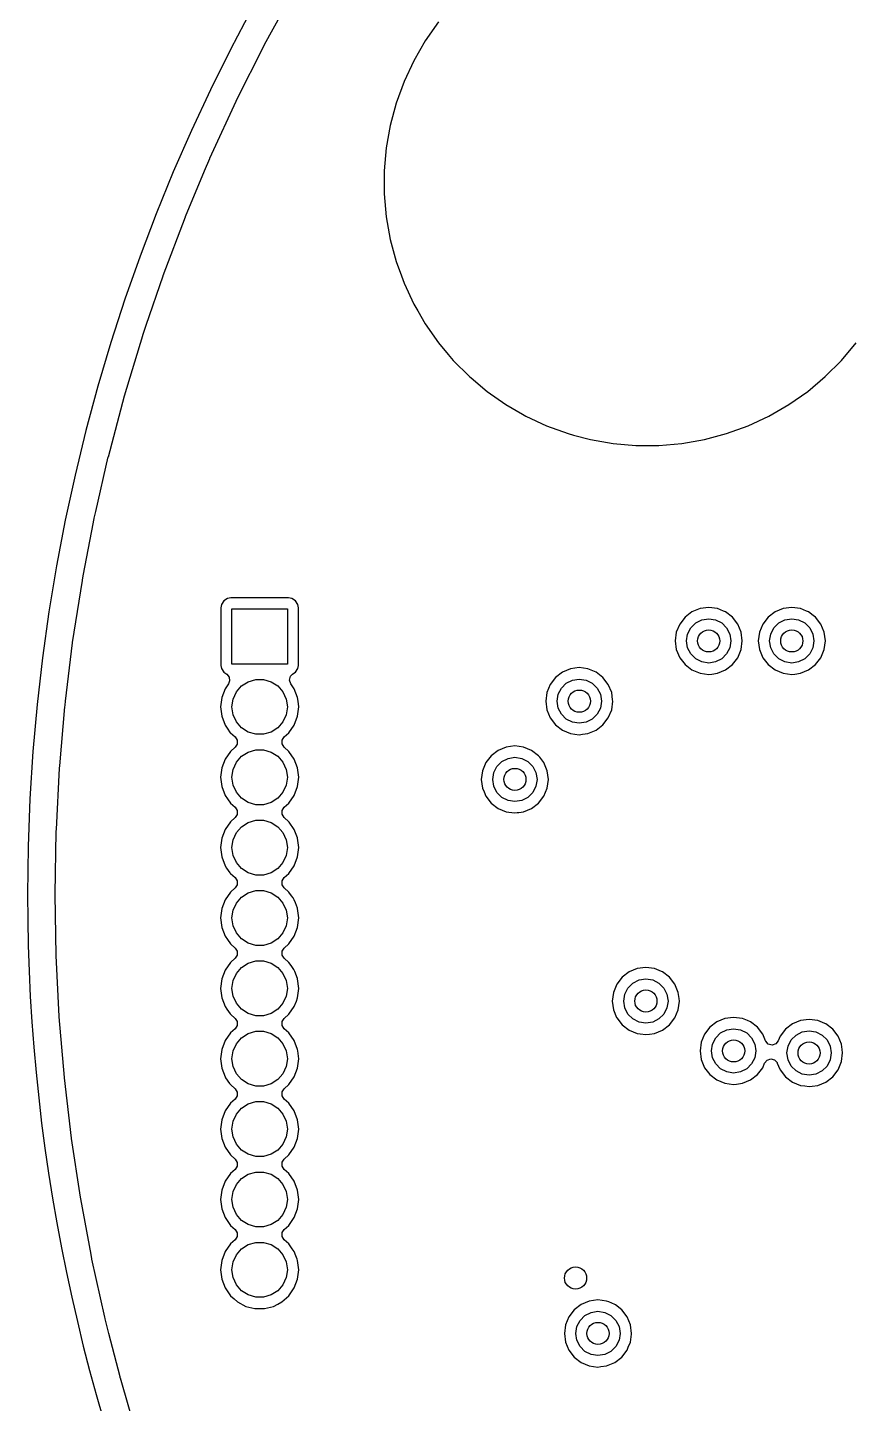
# Model space of a CAD drawing. Extents: x 116 to 183, y -110.2 to -37.6.
# Drawn here: x 115.95 to 130.79, y -80.26 to -55.43 of the extents above; entities that cross this region are included whole.
import ezdxf

# ---------------------------------------------------------------- set-up
doc = ezdxf.new("R2010")
doc.units = 0
doc.layers.add('BLACK', color=7, linetype='CONTINUOUS')

msp = doc.modelspace()

# ---------------------------------------------------------------- linework, layer by layer
at = {"layer": 'BLACK', "linetype": 'CONTINUOUS'}
for p, q in [((120.231903, -55.736822), (120.776634, -54.741078)), ((123.369824, -55.328572), (123.131903, -55.668358)), ((119.719908, -56.754504), (120.229949, -55.740546)), ((120.229949, -55.740546), (120.231903, -55.736822)), ((123.131887, -55.668384), (122.924483, -56.027616)), ((123.131903, -55.668358), (123.131887, -55.668384)), ((122.92447, -56.02764), (122.749174, -56.403566)), ((122.924483, -56.027616), (122.92447, -56.02764)), ((122.749174, -56.403566), (122.607287, -56.793396)), ((119.281295, -57.706839), (119.718106, -56.758246)), ((119.718106, -56.758246), (119.719908, -56.754504)), ((122.607287, -56.793396), (122.499929, -57.194066)), ((122.499925, -57.194083), (122.427894, -57.602588)), ((122.499929, -57.194066), (122.499925, -57.194083)), ((122.427894, -57.602592), (122.39174, -58.015835)), ((122.427894, -57.602588), (122.427894, -57.602592)), ((119.148267, -58.015835), (119.241669, -57.793066)), ((119.241669, -57.793066), (119.243392, -57.78915)), ((119.243392, -57.78915), (119.281295, -57.706839)), ((118.802819, -58.839745), (119.148267, -58.015835)), ((122.39174, -58.015835), (122.39174, -58.430664)), ((122.39174, -58.430664), (122.427894, -58.843907)), ((118.398792, -59.904875), (118.801268, -58.843631)), ((118.801268, -58.843631), (118.802819, -58.839745)), ((122.427894, -58.843907), (122.427894, -58.843911)), ((122.427894, -58.843911), (122.499925, -59.252416)), ((122.499925, -59.252416), (122.499929, -59.252433)), ((122.499929, -59.252433), (122.607287, -59.653103)), ((122.607287, -59.653103), (122.60729, -59.653113)), ((122.60729, -59.653113), (122.607291, -59.653114)), ((122.607291, -59.653114), (122.700371, -59.90885)), ((118.093042, -60.803238), (118.397382, -59.908796)), ((118.397382, -59.908796), (118.398792, -59.904875)), ((122.700371, -59.90885), (122.749174, -60.042933)), ((122.749174, -60.042933), (122.92447, -60.418859)), ((122.92447, -60.418859), (122.924483, -60.418883)), ((122.924483, -60.418883), (122.997029, -60.544536)), ((122.997029, -60.544536), (123.131892, -60.778124)), ((118.031777, -60.983294), (118.093042, -60.803238)), ((123.131892, -60.778124), (123.131896, -60.77813)), ((123.131896, -60.77813), (123.131903, -60.778141)), ((123.131903, -60.778141), (123.369824, -61.117927)), ((117.702191, -62.073774), (118.030472, -60.987358)), ((118.030472, -60.987358), (118.031777, -60.983294)), ((123.369824, -61.117927), (123.546707, -61.328727)), ((123.546707, -61.328727), (123.636467, -61.435699)), ((130.648013, -61.435699), (130.914656, -61.117926)), ((123.636467, -61.435699), (123.929791, -61.729023)), ((130.354689, -61.729023), (130.648013, -61.435699)), ((123.929791, -61.729023), (123.959728, -61.754143)), ((123.959728, -61.754143), (124.247562, -61.995665)), ((130.036916, -61.995666), (130.354689, -61.729023)), ((117.410443, -63.174973), (117.701056, -62.077775)), ((117.701056, -62.077775), (117.702191, -62.073774)), ((124.247562, -61.995665), (124.587348, -62.233586)), ((129.697114, -62.233598), (130.036916, -61.995666)), ((124.587348, -62.233586), (124.587355, -62.23359)), ((124.587355, -62.23359), (124.587366, -62.233598)), ((124.587366, -62.233598), (124.885695, -62.405839)), ((129.337867, -62.44101), (129.697114, -62.233598)), ((124.885695, -62.405839), (124.946606, -62.441006)), ((124.946606, -62.441006), (124.94663, -62.441019)), ((124.94663, -62.441019), (125.322556, -62.616315)), ((128.961923, -62.616315), (129.337849, -62.441019)), ((129.337849, -62.441019), (129.337857, -62.441014)), ((129.337857, -62.441014), (129.337867, -62.44101)), ((125.322556, -62.616315), (125.322561, -62.616316)), ((125.322561, -62.616316), (125.32257, -62.616321)), ((125.32257, -62.616321), (125.712376, -62.758199)), ((125.712376, -62.758199), (125.712382, -62.7582)), ((125.712382, -62.7582), (125.712386, -62.758202)), ((125.712386, -62.758202), (125.811238, -62.784689)), ((125.811238, -62.784689), (126.113064, -62.865563)), ((128.171416, -62.865563), (128.572104, -62.758199)), ((128.572104, -62.758199), (128.96191, -62.616321)), ((128.96191, -62.616321), (128.961923, -62.616315)), ((126.113064, -62.865563), (126.521585, -62.937596)), ((126.521585, -62.937596), (126.934827, -62.973749)), ((126.934827, -62.973749), (126.934828, -62.97375)), ((126.934828, -62.97375), (126.934829, -62.97375)), ((126.934829, -62.97375), (127.349652, -62.97375)), ((127.349652, -62.973749), (127.762895, -62.937596)), ((127.349652, -62.97375), (127.349652, -62.973749)), ((127.762895, -62.937596), (128.171416, -62.865563)), ((117.184066, -64.166476), (117.409436, -63.179061)), ((117.409436, -63.179061), (117.410443, -63.174973)), ((117.112523, -64.515996), (117.156009, -64.289731)), ((117.156009, -64.289731), (117.156888, -64.285549)), ((117.156888, -64.285549), (117.184066, -64.166476)), ((116.956986, -65.325281), (117.112523, -64.515996)), ((116.765468, -66.529722), (116.941081, -65.408414)), ((116.941081, -65.408414), (116.941816, -65.404209)), ((116.941816, -65.404209), (116.956986, -65.325281)), ((119.497447, -65.776447), (119.453132, -65.842769)), ((119.563769, -65.732132), (119.497447, -65.776447)), ((119.56377, -65.732131), (119.563769, -65.732132)), ((119.622247, -65.7205), (119.56377, -65.732131)), ((119.622252, -65.7205), (119.622247, -65.7205)), ((120.661748, -65.7205), (119.622252, -65.7205)), ((120.661752, -65.7205), (120.661748, -65.7205)), ((120.720229, -65.732131), (120.661752, -65.7205)), ((120.72023, -65.732132), (120.720229, -65.732131)), ((120.786552, -65.776447), (120.72023, -65.732132)), ((120.830867, -65.842769), (120.786552, -65.776447)), ((119.453131, -65.84277), (119.4415, -65.901247)), ((119.4415, -65.901247), (119.4415, -66.940752)), ((119.453132, -65.842769), (119.453131, -65.84277)), ((119.642, -66.921), (119.642, -65.921)), ((119.642, -65.921), (120.642, -65.921)), ((120.642, -65.921), (120.642, -66.921)), ((120.830868, -65.84277), (120.830867, -65.842769)), ((120.842499, -65.901247), (120.830868, -65.84277)), ((120.8425, -65.901249), (120.842499, -65.901247)), ((120.8425, -66.499998), (120.8425, -65.901249)), ((127.94716, -65.975463), (127.821718, -66.071718)), ((128.093237, -65.914956), (127.94716, -65.975463)), ((128.093239, -65.914955), (128.093237, -65.914956)), ((128.249999, -65.894318), (128.093239, -65.914955)), ((128.250001, -65.894318), (128.249999, -65.894318)), ((128.40676, -65.914955), (128.250001, -65.894318)), ((128.406762, -65.914956), (128.40676, -65.914955)), ((128.516188, -65.960282), (128.406762, -65.914956)), ((128.552841, -65.975464), (128.516188, -65.960282)), ((128.678282, -66.071718), (128.552841, -65.975464)), ((129.44716, -65.975463), (129.321718, -66.071718)), ((129.593237, -65.914956), (129.44716, -65.975463)), ((129.593239, -65.914955), (129.593237, -65.914956)), ((129.749999, -65.894318), (129.593239, -65.914955)), ((129.750001, -65.894318), (129.749999, -65.894318)), ((129.90676, -65.914955), (129.750001, -65.894318)), ((129.906762, -65.914956), (129.90676, -65.914955)), ((130.016188, -65.960282), (129.906762, -65.914956)), ((130.052841, -65.975464), (130.016188, -65.960282)), ((130.136944, -66.039998), (130.052841, -65.975464)), ((130.178282, -66.071718), (130.136944, -66.039998)), ((127.725463, -66.19716), (127.664956, -66.343237)), ((127.821718, -66.071718), (127.725463, -66.19716)), ((127.869577, -66.376393), (127.926393, -66.264886)), ((127.926393, -66.264886), (128.014886, -66.176393)), ((128.014886, -66.176393), (128.126393, -66.119577)), ((128.126393, -66.119577), (128.25, -66.1)), ((128.25, -66.1), (128.373607, -66.119577)), ((128.373607, -66.119577), (128.485114, -66.176393)), ((128.485114, -66.176393), (128.573607, -66.264886)), ((128.573607, -66.264886), (128.630423, -66.376393)), ((128.774536, -66.197159), (128.678282, -66.071718)), ((128.835044, -66.343238), (128.774536, -66.197159)), ((129.225463, -66.19716), (129.164956, -66.343237)), ((129.321718, -66.071718), (129.225463, -66.19716)), ((129.369577, -66.376393), (129.426393, -66.264886)), ((129.426393, -66.264886), (129.514886, -66.176393)), ((129.514886, -66.176393), (129.626393, -66.119577)), ((129.626393, -66.119577), (129.75, -66.1)), ((129.75, -66.1), (129.873607, -66.119577)), ((129.873607, -66.119577), (129.985114, -66.176393)), ((129.985114, -66.176393), (130.073607, -66.264886)), ((130.073607, -66.264886), (130.130423, -66.376393)), ((130.274536, -66.197159), (130.178282, -66.071718)), ((130.335044, -66.343238), (130.274536, -66.197159)), ((116.636957, -67.5875), (116.764888, -66.533892)), ((116.764888, -66.533892), (116.765468, -66.529722)), ((120.8425, -66.94075), (120.8425, -66.499998)), ((127.664955, -66.343239), (127.644318, -66.499998)), ((127.644318, -66.499998), (127.644318, -66.500001)), ((127.644318, -66.500001), (127.664955, -66.65676)), ((127.664956, -66.343237), (127.664955, -66.343239)), ((127.85, -66.5), (127.869577, -66.376393)), ((127.869577, -66.623607), (127.85, -66.5)), ((128.630423, -66.376393), (128.65, -66.5)), ((128.65, -66.5), (128.630423, -66.623607)), ((128.855682, -66.499998), (128.835044, -66.343238)), ((128.835044, -66.656762), (128.855682, -66.5)), ((128.855682, -66.5), (128.855682, -66.499998)), ((129.164955, -66.343239), (129.144318, -66.499998)), ((129.144318, -66.499998), (129.144318, -66.500001)), ((129.144318, -66.500001), (129.164955, -66.65676)), ((129.164956, -66.343237), (129.164955, -66.343239)), ((129.35, -66.5), (129.369577, -66.376393)), ((129.369577, -66.623607), (129.35, -66.5)), ((130.130423, -66.376393), (130.15, -66.5)), ((130.15, -66.5), (130.130423, -66.623607)), ((130.355682, -66.5), (130.335044, -66.343238)), ((130.335044, -66.656762), (130.355682, -66.5)), ((127.664955, -66.65676), (127.664956, -66.656762)), ((127.664956, -66.656762), (127.725464, -66.802841)), ((127.725464, -66.802841), (127.821718, -66.928282)), ((127.926393, -66.735114), (127.869577, -66.623607)), ((128.014886, -66.823607), (127.926393, -66.735114)), ((128.573607, -66.735114), (128.485114, -66.823607)), ((128.630423, -66.623607), (128.573607, -66.735114)), ((128.678282, -66.928282), (128.774536, -66.802841)), ((128.774536, -66.802841), (128.835044, -66.656762)), ((129.164955, -66.65676), (129.164956, -66.656762)), ((129.164956, -66.656762), (129.225464, -66.802841)), ((129.225464, -66.802841), (129.321718, -66.928282)), ((129.426393, -66.735114), (129.369577, -66.623607)), ((129.514886, -66.823607), (129.426393, -66.735114)), ((130.073607, -66.735114), (129.985114, -66.823607)), ((130.130423, -66.623607), (130.073607, -66.735114)), ((130.178282, -66.928282), (130.274536, -66.802841)), ((130.274536, -66.802841), (130.335044, -66.656762)), ((119.4415, -66.940752), (119.453131, -66.999229)), ((119.453131, -66.999229), (119.453132, -66.99923)), ((119.453132, -66.99923), (119.497447, -67.065552)), ((120.642, -66.921), (119.642, -66.921)), ((120.786552, -67.065552), (120.830867, -66.999231)), ((120.830867, -66.999231), (120.830867, -66.999229)), ((120.830867, -66.999229), (120.830868, -66.999229)), ((120.830868, -66.999229), (120.842499, -66.940752)), ((120.842499, -66.940752), (120.8425, -66.94075)), ((125.755737, -67.002456), (125.60966, -67.062963)), ((125.755739, -67.002455), (125.755737, -67.002456)), ((125.912499, -66.981818), (125.755739, -67.002455)), ((125.912501, -66.981818), (125.912499, -66.981818)), ((126.06926, -67.002455), (125.912501, -66.981818)), ((126.069262, -67.002456), (126.06926, -67.002455)), ((126.215341, -67.062964), (126.069262, -67.002456)), ((127.821718, -66.928282), (127.947159, -67.024536)), ((127.947159, -67.024536), (128.093238, -67.085044)), ((128.126393, -66.880423), (128.014886, -66.823607)), ((128.25, -66.9), (128.126393, -66.880423)), ((128.373607, -66.880423), (128.25, -66.9)), ((128.485114, -66.823607), (128.373607, -66.880423)), ((128.406762, -67.085044), (128.552841, -67.024536)), ((128.552841, -67.024536), (128.678282, -66.928282)), ((129.321718, -66.928282), (129.447159, -67.024536)), ((129.447159, -67.024536), (129.593238, -67.085044)), ((129.626393, -66.880423), (129.514886, -66.823607)), ((129.75, -66.9), (129.626393, -66.880423)), ((129.873607, -66.880423), (129.75, -66.9)), ((129.985114, -66.823607), (129.873607, -66.880423)), ((129.906762, -67.085044), (130.052841, -67.024536)), ((130.052841, -67.024536), (130.178282, -66.928282)), ((119.497447, -67.065552), (119.546824, -67.098545)), ((119.579983, -67.272087), (119.517183, -67.363068)), ((119.546824, -67.098545), (119.591629, -67.152158)), ((119.600336, -67.221483), (119.579983, -67.272087)), ((119.591629, -67.152158), (119.600336, -67.221483)), ((119.81457, -67.313125), (119.934292, -67.236184)), ((119.934292, -67.236184), (120.070843, -67.196089)), ((120.070843, -67.196089), (120.213157, -67.196089)), ((120.213157, -67.196089), (120.349708, -67.236184)), ((120.349708, -67.236184), (120.46943, -67.313125)), ((120.682133, -67.205733), (120.699598, -67.138082)), ((120.704017, -67.272088), (120.682133, -67.205733)), ((120.699598, -67.138082), (120.737175, -67.098545)), ((120.766816, -67.363066), (120.704017, -67.272088)), ((120.737175, -67.098545), (120.757381, -67.085044)), ((120.757381, -67.085044), (120.786552, -67.065552)), ((125.387963, -67.28466), (125.327456, -67.430737)), ((125.484218, -67.159218), (125.387963, -67.28466)), ((125.60966, -67.062963), (125.484218, -67.159218)), ((125.588893, -67.352386), (125.677386, -67.263893)), ((125.677386, -67.263893), (125.788893, -67.207077)), ((125.788893, -67.207077), (125.9125, -67.1875)), ((125.9125, -67.1875), (126.036107, -67.207077)), ((126.036107, -67.207077), (126.147614, -67.263893)), ((126.147614, -67.263893), (126.236107, -67.352386)), ((126.340782, -67.159218), (126.215341, -67.062964)), ((126.437036, -67.284659), (126.340782, -67.159218)), ((126.497544, -67.430738), (126.437036, -67.284659)), ((128.093238, -67.085044), (128.171619, -67.095363)), ((128.171619, -67.095363), (128.249999, -67.105682)), ((128.249999, -67.105682), (128.25, -67.105682)), ((128.25, -67.105682), (128.250001, -67.105682)), ((128.250001, -67.105682), (128.304211, -67.098545)), ((128.304211, -67.098545), (128.406762, -67.085044)), ((129.593238, -67.085044), (129.671619, -67.095363)), ((129.671619, -67.095363), (129.749999, -67.105682)), ((129.749999, -67.105682), (129.75, -67.105682)), ((129.75, -67.105682), (129.750001, -67.105682)), ((129.750001, -67.105682), (129.804211, -67.098545)), ((129.804211, -67.098545), (129.906762, -67.085044)), ((119.456859, -67.52213), (119.436355, -67.691)), ((119.45686, -67.522125), (119.456859, -67.52213)), ((119.517182, -67.363068), (119.45686, -67.522125)), ((119.517183, -67.363068), (119.517182, -67.363068)), ((119.642, -67.691), (119.662254, -67.550134)), ((119.662254, -67.550134), (119.721373, -67.42068)), ((119.721373, -67.42068), (119.81457, -67.313125)), ((120.46943, -67.313125), (120.562627, -67.42068)), ((120.562627, -67.42068), (120.621746, -67.550134)), ((120.621746, -67.550134), (120.642, -67.691)), ((120.766817, -67.363068), (120.766816, -67.363066)), ((120.766818, -67.36307), (120.766817, -67.363068)), ((120.82714, -67.522128), (120.766818, -67.36307)), ((120.835077, -67.587498), (120.82714, -67.522128)), ((125.327455, -67.430739), (125.306818, -67.587498)), ((125.327456, -67.430737), (125.327455, -67.430739)), ((125.5125, -67.5875), (125.532077, -67.463893)), ((125.532077, -67.463893), (125.588893, -67.352386)), ((126.236107, -67.352386), (126.292923, -67.463893)), ((126.292923, -67.463893), (126.3125, -67.5875)), ((126.497544, -67.430739), (126.497544, -67.430738)), ((126.515088, -67.564001), (126.497544, -67.430739)), ((116.533167, -68.75676), (116.625378, -67.691)), ((116.625378, -67.691), (116.627643, -67.664823)), ((116.627643, -67.664823), (116.628085, -67.660569)), ((116.628085, -67.660569), (116.636957, -67.5875)), ((119.436355, -67.691), (119.456859, -67.859869)), ((119.662254, -67.831866), (119.642, -67.691)), ((120.642, -67.691), (120.621746, -67.831866)), ((120.82714, -67.859872), (120.847645, -67.691)), ((120.847645, -67.691), (120.835077, -67.587498)), ((125.306818, -67.587498), (125.306818, -67.587501)), ((125.306818, -67.587501), (125.327455, -67.74426)), ((125.327455, -67.74426), (125.327456, -67.744262)), ((125.327456, -67.744262), (125.387964, -67.890341)), ((125.532077, -67.711107), (125.5125, -67.5875)), ((125.588893, -67.822614), (125.532077, -67.711107)), ((126.292923, -67.711107), (126.236107, -67.822614)), ((126.3125, -67.5875), (126.292923, -67.711107)), ((126.437036, -67.890341), (126.497544, -67.744262)), ((126.497544, -67.744262), (126.518182, -67.5875)), ((126.518182, -67.587498), (126.515088, -67.564001)), ((126.518182, -67.5875), (126.518182, -67.587498)), ((119.456859, -67.859869), (119.45686, -67.859874)), ((119.45686, -67.859874), (119.517182, -68.018931)), ((119.517182, -68.018931), (119.556204, -68.075463)), ((119.721373, -67.96132), (119.662254, -67.831866)), ((119.81457, -68.068875), (119.721373, -67.96132)), ((120.562627, -67.96132), (120.46943, -68.068875)), ((120.621746, -67.831866), (120.562627, -67.96132)), ((120.670183, -68.158929), (120.766818, -68.01893)), ((120.766818, -68.01893), (120.82714, -67.859872)), ((125.387964, -67.890341), (125.484218, -68.015782)), ((125.484218, -68.015782), (125.609659, -68.112036)), ((125.677386, -67.911107), (125.588893, -67.822614)), ((125.788893, -67.967923), (125.677386, -67.911107)), ((125.9125, -67.9875), (125.788893, -67.967923)), ((126.036107, -67.967923), (125.9125, -67.9875)), ((126.147614, -67.911107), (126.036107, -67.967923)), ((126.236107, -67.822614), (126.147614, -67.911107)), ((126.215341, -68.112036), (126.340782, -68.015782)), ((126.340782, -68.015782), (126.437036, -67.890341)), ((119.556204, -68.075463), (119.612321, -68.156762)), ((119.612321, -68.156762), (119.613818, -68.15893)), ((119.613818, -68.15893), (119.697634, -68.233185)), ((119.697634, -68.233185), (119.734761, -68.292374)), ((119.734761, -68.292374), (119.733993, -68.36224)), ((119.934292, -68.145816), (119.81457, -68.068875)), ((120.070843, -68.185911), (119.934292, -68.145816)), ((120.213157, -68.185911), (120.070843, -68.185911)), ((120.349708, -68.145816), (120.213157, -68.185911)), ((120.46943, -68.068875), (120.349708, -68.145816)), ((120.549238, -68.359626), (120.550006, -68.289761)), ((120.550006, -68.289761), (120.586363, -68.233186)), ((120.586363, -68.233186), (120.670183, -68.158929)), ((125.609659, -68.112036), (125.755738, -68.172544)), ((125.755738, -68.172544), (125.834119, -68.182863)), ((125.834119, -68.182863), (125.912499, -68.193182)), ((125.912499, -68.193182), (125.9125, -68.193182)), ((125.9125, -68.193182), (125.912501, -68.193182)), ((125.912501, -68.193182), (125.968101, -68.185862)), ((125.968101, -68.185862), (126.069262, -68.172544)), ((126.069262, -68.172544), (126.215341, -68.112036)), ((119.613818, -68.493069), (119.517182, -68.633068)), ((119.697634, -68.418815), (119.613818, -68.493069)), ((119.733993, -68.36224), (119.697634, -68.418815)), ((119.81457, -68.583125), (119.934292, -68.506184)), ((119.934292, -68.506184), (120.070843, -68.466089)), ((120.070843, -68.466089), (120.213157, -68.466089)), ((120.213157, -68.466089), (120.349708, -68.506184)), ((120.349708, -68.506184), (120.46943, -68.583125)), ((120.586363, -68.418813), (120.549238, -68.359626)), ((120.670183, -68.493071), (120.586363, -68.418813)), ((120.766818, -68.63307), (120.670183, -68.493071)), ((124.44716, -68.475463), (124.321718, -68.571718)), ((124.593237, -68.414956), (124.44716, -68.475463)), ((124.593239, -68.414955), (124.593237, -68.414956)), ((124.749999, -68.394318), (124.593239, -68.414955)), ((124.750001, -68.394318), (124.749999, -68.394318)), ((124.90676, -68.414955), (124.750001, -68.394318)), ((124.906762, -68.414956), (124.90676, -68.414955)), ((125.052841, -68.475464), (124.906762, -68.414956)), ((125.178282, -68.571718), (125.052841, -68.475464)), ((116.529817, -68.795471), (116.533167, -68.75676)), ((119.456859, -68.79213), (119.436355, -68.961)), ((119.45686, -68.792125), (119.456859, -68.79213)), ((119.517182, -68.633068), (119.45686, -68.792125)), ((119.662254, -68.820134), (119.721373, -68.69068)), ((119.721373, -68.69068), (119.81457, -68.583125)), ((120.46943, -68.583125), (120.562627, -68.69068)), ((120.562627, -68.69068), (120.621746, -68.820134)), ((120.82714, -68.792128), (120.766818, -68.63307)), ((120.847645, -68.961), (120.82714, -68.792128)), ((124.225463, -68.69716), (124.164956, -68.843237)), ((124.321718, -68.571718), (124.225463, -68.69716)), ((124.369577, -68.876393), (124.426393, -68.764886)), ((124.426393, -68.764886), (124.514886, -68.676393)), ((124.514886, -68.676393), (124.626393, -68.619577)), ((124.626393, -68.619577), (124.75, -68.6)), ((124.75, -68.6), (124.873607, -68.619577)), ((124.873607, -68.619577), (124.985114, -68.676393)), ((124.985114, -68.676393), (125.073607, -68.764886)), ((125.073607, -68.764886), (125.130423, -68.876393)), ((125.199982, -68.599998), (125.178282, -68.571718)), ((125.274536, -68.697159), (125.199982, -68.599998)), ((125.335044, -68.843238), (125.274536, -68.697159)), ((116.472335, -69.90307), (116.529521, -68.799732)), ((116.529521, -68.799732), (116.529817, -68.795471)), ((119.436355, -68.961), (119.456859, -69.129869)), ((119.642, -68.961), (119.662254, -68.820134)), ((119.662254, -69.101866), (119.642, -68.961)), ((120.621746, -68.820134), (120.642, -68.961)), ((120.642, -68.961), (120.621746, -69.101866)), ((120.82714, -69.129872), (120.84291, -68.999998)), ((120.84291, -68.999998), (120.847645, -68.961)), ((124.164955, -68.843239), (124.144318, -68.999998)), ((124.144318, -68.999998), (124.144318, -69.000001)), ((124.144318, -69.000001), (124.164955, -69.15676)), ((124.164956, -68.843237), (124.164955, -68.843239)), ((124.35, -69), (124.369577, -68.876393)), ((124.369577, -69.123607), (124.35, -69)), ((125.130423, -68.876393), (125.15, -69)), ((125.15, -69), (125.130423, -69.123607)), ((125.355682, -69), (125.335044, -68.843238)), ((125.335044, -69.156762), (125.355682, -69)), ((119.456859, -69.129869), (119.45686, -69.129874)), ((119.45686, -69.129874), (119.517182, -69.288931)), ((119.517182, -69.288931), (119.560684, -69.351953)), ((119.721373, -69.23132), (119.662254, -69.101866)), ((119.81457, -69.338875), (119.721373, -69.23132)), ((120.562627, -69.23132), (120.46943, -69.338875)), ((120.621746, -69.101866), (120.562627, -69.23132)), ((120.670183, -69.428929), (120.766818, -69.28893)), ((120.766818, -69.28893), (120.82714, -69.129872)), ((124.164955, -69.15676), (124.164956, -69.156762)), ((124.164956, -69.156762), (124.192695, -69.223731)), ((124.192695, -69.223731), (124.225464, -69.302841)), ((124.426393, -69.235114), (124.369577, -69.123607)), ((124.514886, -69.323607), (124.426393, -69.235114)), ((125.073607, -69.235114), (124.985114, -69.323607)), ((125.130423, -69.123607), (125.073607, -69.235114)), ((125.274536, -69.302841), (125.335044, -69.156762)), ((119.560684, -69.351953), (119.61337, -69.428282)), ((119.61337, -69.428282), (119.613818, -69.42893)), ((119.613818, -69.42893), (119.697634, -69.503185)), ((119.697634, -69.503185), (119.734761, -69.562374)), ((119.934292, -69.415816), (119.81457, -69.338875)), ((120.070843, -69.455911), (119.934292, -69.415816)), ((120.213157, -69.455911), (120.070843, -69.455911)), ((120.349708, -69.415816), (120.213157, -69.455911)), ((120.46943, -69.338875), (120.349708, -69.415816)), ((120.550006, -69.559761), (120.586363, -69.503186)), ((120.586363, -69.503186), (120.670183, -69.428929)), ((124.225464, -69.302841), (124.321718, -69.428282)), ((124.321718, -69.428282), (124.447159, -69.524536)), ((124.447159, -69.524536), (124.593238, -69.585044)), ((124.626393, -69.380423), (124.514886, -69.323607)), ((124.75, -69.4), (124.626393, -69.380423)), ((124.873607, -69.380423), (124.75, -69.4)), ((124.985114, -69.323607), (124.873607, -69.380423)), ((124.906762, -69.585044), (125.052841, -69.524536)), ((125.052841, -69.524536), (125.178282, -69.428282)), ((125.178282, -69.428282), (125.274536, -69.302841)), ((119.613818, -69.763069), (119.517182, -69.903068)), ((119.697634, -69.688815), (119.613818, -69.763069)), ((119.733993, -69.63224), (119.697634, -69.688815)), ((119.734761, -69.562374), (119.733993, -69.63224)), ((119.81457, -69.853125), (119.934292, -69.776184)), ((119.934292, -69.776184), (120.070843, -69.736089)), ((120.070843, -69.736089), (120.213157, -69.736089)), ((120.213157, -69.736089), (120.349708, -69.776184)), ((120.349708, -69.776184), (120.46943, -69.853125)), ((120.549238, -69.629626), (120.550006, -69.559761)), ((120.586363, -69.688813), (120.549238, -69.629626)), ((120.670183, -69.763071), (120.586363, -69.688813)), ((120.677005, -69.772955), (120.670183, -69.763071)), ((120.766817, -69.903068), (120.677005, -69.772955)), ((124.593238, -69.585044), (124.642322, -69.591506)), ((124.642322, -69.591506), (124.749999, -69.605682)), ((124.749999, -69.605682), (124.75, -69.605682)), ((124.75, -69.605682), (124.750001, -69.605682)), ((124.750001, -69.605682), (124.793175, -69.599998)), ((124.793175, -69.599998), (124.823542, -69.596)), ((124.823542, -69.596), (124.906762, -69.585044)), ((116.451038, -71.072153), (116.470628, -69.937401)), ((116.470628, -69.937401), (116.470776, -69.933135)), ((116.470776, -69.933135), (116.472335, -69.90307)), ((119.517182, -69.903068), (119.45686, -70.062125)), ((119.662254, -70.090134), (119.721373, -69.96068)), ((119.721373, -69.96068), (119.81457, -69.853125)), ((120.46943, -69.853125), (120.562627, -69.96068)), ((120.562627, -69.96068), (120.621746, -70.090134)), ((120.824497, -70.05516), (120.766817, -69.903068)), ((119.456859, -70.06213), (119.436355, -70.231)), ((119.436355, -70.231), (119.456859, -70.399869)), ((119.45686, -70.062125), (119.456859, -70.06213)), ((119.642, -70.231), (119.662254, -70.090134)), ((119.662254, -70.371866), (119.642, -70.231)), ((120.621746, -70.090134), (120.642, -70.231)), ((120.642, -70.231), (120.621746, -70.371866)), ((120.82714, -70.062128), (120.824497, -70.05516)), ((120.847645, -70.231), (120.82714, -70.062128)), ((120.82714, -70.399872), (120.847645, -70.231)), ((119.456859, -70.399869), (119.45686, -70.399874)), ((119.45686, -70.399874), (119.517182, -70.558931)), ((119.721373, -70.50132), (119.662254, -70.371866)), ((119.81457, -70.608875), (119.721373, -70.50132)), ((120.562627, -70.50132), (120.46943, -70.608875)), ((120.621746, -70.371866), (120.562627, -70.50132)), ((120.766818, -70.55893), (120.82714, -70.399872)), ((119.517182, -70.558931), (119.545303, -70.59967)), ((119.545303, -70.59967), (119.603935, -70.684613)), ((119.603935, -70.684613), (119.613818, -70.69893)), ((119.613818, -70.69893), (119.697634, -70.773185)), ((119.697634, -70.773185), (119.734761, -70.832374)), ((119.934292, -70.685816), (119.81457, -70.608875)), ((120.070843, -70.725911), (119.934292, -70.685816)), ((120.213157, -70.725911), (120.070843, -70.725911)), ((120.349708, -70.685816), (120.213157, -70.725911)), ((120.46943, -70.608875), (120.349708, -70.685816)), ((120.550006, -70.829761), (120.586363, -70.773186)), ((120.586363, -70.773186), (120.670183, -70.698929)), ((120.670183, -70.698929), (120.766818, -70.55893)), ((119.697634, -70.958815), (119.613818, -71.033069)), ((119.733993, -70.90224), (119.697634, -70.958815)), ((119.734761, -70.832374), (119.733993, -70.90224)), ((119.934292, -71.046184), (120.070843, -71.006089)), ((120.070843, -71.006089), (120.213157, -71.006089)), ((120.213157, -71.006089), (120.349708, -71.046184)), ((120.549238, -70.899626), (120.550006, -70.829761)), ((120.586363, -70.958813), (120.549238, -70.899626)), ((120.670183, -71.033071), (120.586363, -70.958813)), ((116.451038, -71.076268), (116.451038, -71.072153)), ((116.469441, -72.176175), (116.451038, -71.076268)), ((119.517182, -71.173068), (119.45686, -71.332125)), ((119.613818, -71.033069), (119.517182, -71.173068)), ((119.662254, -71.360134), (119.721373, -71.23068)), ((119.721373, -71.23068), (119.81457, -71.123125)), ((119.81457, -71.123125), (119.934292, -71.046184)), ((120.349708, -71.046184), (120.46943, -71.123125)), ((120.46943, -71.123125), (120.562627, -71.23068)), ((120.562627, -71.23068), (120.621746, -71.360134)), ((120.716648, -71.100387), (120.670183, -71.033071)), ((120.744131, -71.140203), (120.716648, -71.100387)), ((120.766818, -71.17307), (120.744131, -71.140203)), ((120.787757, -71.228282), (120.766818, -71.17307)), ((120.824497, -71.32516), (120.787757, -71.228282)), ((119.456859, -71.33213), (119.436355, -71.501)), ((119.436355, -71.501), (119.456859, -71.669869)), ((119.45686, -71.332125), (119.456859, -71.33213)), ((119.642, -71.501), (119.662254, -71.360134)), ((119.662254, -71.641866), (119.642, -71.501)), ((120.621746, -71.360134), (120.642, -71.501)), ((120.642, -71.501), (120.621746, -71.641866)), ((120.82714, -71.332128), (120.824497, -71.32516)), ((120.847645, -71.501), (120.82714, -71.332128)), ((120.82714, -71.669872), (120.847645, -71.501)), ((119.456859, -71.669869), (119.45686, -71.669874)), ((119.45686, -71.669874), (119.517182, -71.828931)), ((119.721373, -71.77132), (119.662254, -71.641866)), ((119.81457, -71.878875), (119.721373, -71.77132)), ((120.562627, -71.77132), (120.46943, -71.878875)), ((120.621746, -71.641866), (120.562627, -71.77132)), ((120.766818, -71.82893), (120.82714, -71.669872)), ((119.517182, -71.828931), (119.559361, -71.890037)), ((119.559361, -71.890037), (119.612786, -71.967436)), ((119.612786, -71.967436), (119.613818, -71.96893)), ((119.613818, -71.96893), (119.697634, -72.043185)), ((119.934292, -71.955816), (119.81457, -71.878875)), ((120.070843, -71.995911), (119.934292, -71.955816)), ((120.213157, -71.995911), (120.070843, -71.995911)), ((120.349708, -71.955816), (120.213157, -71.995911)), ((120.46943, -71.878875), (120.349708, -71.955816)), ((120.586363, -72.043186), (120.670183, -71.968929)), ((120.670183, -71.968929), (120.766818, -71.82893)), ((116.469579, -72.180299), (116.469441, -72.176175)), ((116.524766, -73.278951), (116.469579, -72.180299)), ((119.697634, -72.228815), (119.613818, -72.303069)), ((119.697634, -72.043185), (119.734761, -72.102374)), ((119.733993, -72.17224), (119.697634, -72.228815)), ((119.734761, -72.102374), (119.733993, -72.17224)), ((120.549238, -72.169626), (120.54967, -72.130329)), ((120.586363, -72.228813), (120.549238, -72.169626)), ((120.54967, -72.130329), (120.550006, -72.099761)), ((120.550006, -72.099761), (120.586363, -72.043186)), ((120.670183, -72.303071), (120.586363, -72.228813)), ((119.517182, -72.443068), (119.45686, -72.602125)), ((119.613818, -72.303069), (119.517182, -72.443068)), ((119.662254, -72.630134), (119.721373, -72.50068)), ((119.721373, -72.50068), (119.81457, -72.393125)), ((119.81457, -72.393125), (119.934292, -72.316184)), ((119.934292, -72.316184), (120.070843, -72.276089)), ((120.070843, -72.276089), (120.213157, -72.276089)), ((120.213157, -72.276089), (120.349708, -72.316184)), ((120.349708, -72.316184), (120.46943, -72.393125)), ((120.46943, -72.393125), (120.562627, -72.50068)), ((120.562627, -72.50068), (120.621746, -72.630134)), ((120.709798, -72.360463), (120.670183, -72.303071)), ((120.759984, -72.43317), (120.709798, -72.360463)), ((120.766818, -72.44307), (120.759984, -72.43317)), ((120.77591, -72.467044), (120.766818, -72.44307)), ((120.824497, -72.59516), (120.77591, -72.467044)), ((126.81216, -72.475463), (126.686718, -72.571718)), ((126.958237, -72.414956), (126.81216, -72.475463)), ((126.958239, -72.414955), (126.958237, -72.414956)), ((127.114999, -72.394318), (126.958239, -72.414955)), ((127.115001, -72.394318), (127.114999, -72.394318)), ((127.27176, -72.414955), (127.115001, -72.394318)), ((127.271762, -72.414956), (127.27176, -72.414955)), ((127.397513, -72.467044), (127.271762, -72.414956)), ((127.417841, -72.475464), (127.397513, -72.467044)), ((127.543282, -72.571718), (127.417841, -72.475464)), ((119.456859, -72.60213), (119.436355, -72.771)), ((119.45686, -72.602125), (119.456859, -72.60213)), ((119.642, -72.771), (119.662254, -72.630134)), ((120.621746, -72.630134), (120.642, -72.771)), ((120.82714, -72.602128), (120.824497, -72.59516)), ((120.847645, -72.771), (120.82714, -72.602128)), ((126.590463, -72.69716), (126.529956, -72.843237)), ((126.686718, -72.571718), (126.590463, -72.69716)), ((126.734577, -72.876393), (126.791393, -72.764886)), ((126.791393, -72.764886), (126.879886, -72.676393)), ((126.879886, -72.676393), (126.991393, -72.619577)), ((126.991393, -72.619577), (127.115, -72.6)), ((127.115, -72.6), (127.238607, -72.619577)), ((127.238607, -72.619577), (127.350114, -72.676393)), ((127.350114, -72.676393), (127.438607, -72.764886)), ((127.438607, -72.764886), (127.495423, -72.876393)), ((127.639536, -72.697159), (127.543282, -72.571718)), ((127.700044, -72.843238), (127.639536, -72.697159)), ((119.436355, -72.771), (119.456859, -72.939869)), ((119.456859, -72.939869), (119.45686, -72.939874)), ((119.45686, -72.939874), (119.517182, -73.098931)), ((119.662254, -72.911866), (119.642, -72.771)), ((119.721373, -73.04132), (119.662254, -72.911866)), ((120.621746, -72.911866), (120.562627, -73.04132)), ((120.642, -72.771), (120.621746, -72.911866)), ((120.766818, -73.09893), (120.804337, -72.999998)), ((120.804337, -72.999998), (120.82714, -72.939872)), ((120.82714, -72.939872), (120.847645, -72.771)), ((126.529955, -72.843239), (126.509318, -72.999998)), ((126.509318, -72.999998), (126.509318, -73.000001)), ((126.509318, -73.000001), (126.529955, -73.15676)), ((126.529956, -72.843237), (126.529955, -72.843239)), ((126.715, -73), (126.734577, -72.876393)), ((126.734577, -73.123607), (126.715, -73)), ((127.495423, -72.876393), (127.515, -73)), ((127.515, -73), (127.495423, -73.123607)), ((127.700044, -72.843239), (127.700044, -72.843238)), ((127.714989, -72.95676), (127.700044, -72.843239)), ((127.700044, -73.156762), (127.720682, -73)), ((127.720682, -73), (127.714989, -72.95676)), ((119.517182, -73.098931), (119.550568, -73.147298)), ((119.550568, -73.147298), (119.609952, -73.23333)), ((119.609952, -73.23333), (119.613818, -73.23893)), ((119.613818, -73.23893), (119.697634, -73.313185)), ((119.81457, -73.148875), (119.721373, -73.04132)), ((119.934292, -73.225816), (119.81457, -73.148875)), ((120.070843, -73.265911), (119.934292, -73.225816)), ((120.349708, -73.225816), (120.213157, -73.265911)), ((120.46943, -73.148875), (120.349708, -73.225816)), ((120.562627, -73.04132), (120.46943, -73.148875)), ((120.586363, -73.313186), (120.670183, -73.238929)), ((120.670183, -73.238929), (120.766818, -73.09893)), ((126.529955, -73.15676), (126.529956, -73.156762)), ((126.529956, -73.156762), (126.586933, -73.294318)), ((126.791393, -73.235114), (126.734577, -73.123607)), ((126.879886, -73.323607), (126.791393, -73.235114)), ((127.438607, -73.235114), (127.350114, -73.323607)), ((127.495423, -73.123607), (127.438607, -73.235114)), ((127.639536, -73.302841), (127.700044, -73.156762)), ((116.525037, -73.282993), (116.524766, -73.278951)), ((116.616944, -74.379154), (116.525037, -73.282993)), ((119.697634, -73.498815), (119.613818, -73.573069)), ((119.697634, -73.313185), (119.734761, -73.372374)), ((119.733993, -73.44224), (119.697634, -73.498815)), ((119.734761, -73.372374), (119.733993, -73.44224)), ((120.213157, -73.265911), (120.070843, -73.265911)), ((120.549238, -73.439626), (120.550006, -73.369761)), ((120.586363, -73.498813), (120.549238, -73.439626)), ((120.550006, -73.369761), (120.586363, -73.313186)), ((120.670183, -73.573071), (120.586363, -73.498813)), ((126.586933, -73.294318), (126.590464, -73.302841)), ((126.590464, -73.302841), (126.686718, -73.428282)), ((126.686718, -73.428282), (126.812159, -73.524536)), ((126.991393, -73.380423), (126.879886, -73.323607)), ((127.115, -73.4), (126.991393, -73.380423)), ((127.238607, -73.380423), (127.115, -73.4)), ((127.350114, -73.323607), (127.238607, -73.380423)), ((127.417841, -73.524536), (127.543282, -73.428282)), ((127.543282, -73.428282), (127.639536, -73.302841)), ((128.271718, -73.471718), (128.175463, -73.59716)), ((128.39716, -73.375463), (128.271718, -73.471718)), ((128.543237, -73.314956), (128.39716, -73.375463)), ((128.543239, -73.314955), (128.543237, -73.314956)), ((128.699999, -73.294318), (128.543239, -73.314955)), ((128.576393, -73.519577), (128.7, -73.5)), ((128.700001, -73.294318), (128.699999, -73.294318)), ((128.7, -73.5), (128.823607, -73.519577)), ((128.85676, -73.314955), (128.700001, -73.294318)), ((128.856762, -73.314956), (128.85676, -73.314955)), ((128.947292, -73.352455), (128.856762, -73.314956)), ((129.002841, -73.375464), (128.947292, -73.352455)), ((129.128282, -73.471718), (129.002841, -73.375464)), ((129.224536, -73.597159), (129.128282, -73.471718)), ((129.634218, -73.509218), (129.537964, -73.634659)), ((129.75966, -73.412963), (129.634218, -73.509218)), ((129.905737, -73.352456), (129.75966, -73.412963)), ((129.905739, -73.352455), (129.905737, -73.352456)), ((130.062499, -73.331818), (129.905739, -73.352455)), ((130.062501, -73.331818), (130.062499, -73.331818)), ((130.21926, -73.352455), (130.062501, -73.331818)), ((130.219262, -73.352456), (130.21926, -73.352455)), ((130.348528, -73.406), (130.219262, -73.352456)), ((130.365341, -73.412964), (130.348528, -73.406)), ((130.490782, -73.509218), (130.365341, -73.412964)), ((130.587036, -73.634659), (130.490782, -73.509218)), ((119.517182, -73.713068), (119.45686, -73.872125)), ((119.613818, -73.573069), (119.517182, -73.713068)), ((119.721373, -73.77068), (119.81457, -73.663125)), ((119.81457, -73.663125), (119.934292, -73.586184)), ((119.934292, -73.586184), (120.070843, -73.546089)), ((120.070843, -73.546089), (120.213157, -73.546089)), ((120.213157, -73.546089), (120.349708, -73.586184)), ((120.349708, -73.586184), (120.46943, -73.663125)), ((120.46943, -73.663125), (120.562627, -73.77068)), ((120.766818, -73.71307), (120.670183, -73.573071)), ((120.82714, -73.872128), (120.766818, -73.71307)), ((126.812159, -73.524536), (126.958238, -73.585044)), ((126.958238, -73.585044), (127.01052, -73.591927)), ((127.01052, -73.591927), (127.114999, -73.605682)), ((127.114999, -73.605682), (127.115, -73.605682)), ((127.115, -73.605682), (127.115001, -73.605682)), ((127.115001, -73.605682), (127.179739, -73.597159)), ((127.179739, -73.597159), (127.271762, -73.585044)), ((127.271762, -73.585044), (127.417841, -73.524536)), ((128.114955, -73.743239), (128.094318, -73.899998)), ((128.114956, -73.743237), (128.114955, -73.743239)), ((128.175463, -73.59716), (128.114956, -73.743237)), ((128.319577, -73.776393), (128.376393, -73.664886)), ((128.376393, -73.664886), (128.464886, -73.576393)), ((128.464886, -73.576393), (128.576393, -73.519577)), ((128.823607, -73.519577), (128.935114, -73.576393)), ((128.935114, -73.576393), (129.023607, -73.664886)), ((129.023607, -73.664886), (129.080423, -73.776393)), ((129.274459, -73.717685), (129.224536, -73.597159)), ((129.278132, -73.725726), (129.274459, -73.717685)), ((129.325742, -73.776863), (129.278132, -73.725726)), ((129.503577, -73.717676), (129.459735, -73.772079)), ((129.537964, -73.634659), (129.503577, -73.717676)), ((129.682077, -73.813893), (129.738893, -73.702386)), ((129.738893, -73.702386), (129.827386, -73.613893)), ((129.827386, -73.613893), (129.938893, -73.557077)), ((129.938893, -73.557077), (130.0625, -73.5375)), ((130.0625, -73.5375), (130.186107, -73.557077)), ((130.186107, -73.557077), (130.297614, -73.613893)), ((130.297614, -73.613893), (130.386107, -73.702386)), ((130.386107, -73.702386), (130.442923, -73.813893)), ((130.647544, -73.780738), (130.587036, -73.634659)), ((119.456859, -73.87213), (119.436355, -74.041)), ((119.45686, -73.872125), (119.456859, -73.87213)), ((119.642, -74.041), (119.662254, -73.900134)), ((119.662254, -73.900134), (119.721373, -73.77068)), ((120.562627, -73.77068), (120.621746, -73.900134)), ((120.621746, -73.900134), (120.642, -74.041)), ((120.830524, -73.899998), (120.82714, -73.872128)), ((120.847645, -74.041), (120.830524, -73.899998)), ((128.094318, -73.899998), (128.094318, -73.900001)), ((128.094318, -73.900001), (128.114955, -74.05676)), ((128.3, -73.9), (128.319577, -73.776393)), ((128.319577, -74.023607), (128.3, -73.9)), ((129.080423, -73.776393), (129.1, -73.9)), ((129.1, -73.9), (129.080423, -74.023607)), ((129.393441, -73.794143), (129.325742, -73.776863)), ((129.459735, -73.772079), (129.393441, -73.794143)), ((129.6625, -73.9375), (129.682077, -73.813893)), ((129.682077, -74.061107), (129.6625, -73.9375)), ((130.442923, -73.813893), (130.4625, -73.9375)), ((130.4625, -73.9375), (130.442923, -74.061107)), ((130.647544, -73.780739), (130.647544, -73.780738)), ((130.659564, -73.872043), (130.647544, -73.780739)), ((130.647544, -74.094262), (130.668182, -73.9375)), ((130.668182, -73.9375), (130.659564, -73.872043)), ((119.436355, -74.041), (119.456859, -74.209869)), ((119.456859, -74.209869), (119.45686, -74.209874)), ((119.45686, -74.209874), (119.517182, -74.368931)), ((119.662254, -74.181866), (119.642, -74.041)), ((119.721373, -74.31132), (119.662254, -74.181866)), ((120.621746, -74.181866), (120.562627, -74.31132)), ((120.642, -74.041), (120.621746, -74.181866)), ((120.766818, -74.36893), (120.82714, -74.209872)), ((120.82714, -74.209872), (120.847645, -74.041)), ((128.114955, -74.05676), (128.114956, -74.056762)), ((128.114956, -74.056762), (128.163443, -74.173821)), ((128.163443, -74.173821), (128.175464, -74.202841)), ((128.175464, -74.202841), (128.271718, -74.328282)), ((128.376393, -74.135114), (128.319577, -74.023607)), ((128.464886, -74.223607), (128.376393, -74.135114)), ((128.576393, -74.280423), (128.464886, -74.223607)), ((128.935114, -74.223607), (128.823607, -74.280423)), ((129.023607, -74.135114), (128.935114, -74.223607)), ((129.080423, -74.023607), (129.023607, -74.135114)), ((129.128282, -74.328282), (129.224536, -74.202841)), ((129.224536, -74.202841), (129.258922, -74.119823)), ((129.258922, -74.119823), (129.302762, -74.065421)), ((129.302762, -74.065421), (129.369056, -74.043356)), ((129.369056, -74.043356), (129.436756, -74.060635)), ((129.436756, -74.060635), (129.484367, -74.111772)), ((129.484367, -74.111772), (129.488044, -74.119824)), ((129.488044, -74.119824), (129.510851, -74.174886)), ((129.510851, -74.174886), (129.537964, -74.240341)), ((129.537964, -74.240341), (129.634218, -74.365782)), ((129.738893, -74.172614), (129.682077, -74.061107)), ((129.827386, -74.261107), (129.738893, -74.172614)), ((130.386107, -74.172614), (130.297614, -74.261107)), ((130.442923, -74.061107), (130.386107, -74.172614)), ((130.490782, -74.365782), (130.587036, -74.240341)), ((130.587036, -74.240341), (130.647544, -74.094262)), ((116.61735, -74.383192), (116.616944, -74.379154)), ((116.745884, -75.47573), (116.61735, -74.383192)), ((119.517182, -74.368931), (119.527057, -74.383237)), ((119.527057, -74.383237), (119.598457, -74.486677)), ((119.598457, -74.486677), (119.613818, -74.50893)), ((119.81457, -74.418875), (119.721373, -74.31132)), ((119.934292, -74.495816), (119.81457, -74.418875)), ((120.070843, -74.535911), (119.934292, -74.495816)), ((120.349708, -74.495816), (120.213157, -74.535911)), ((120.46943, -74.418875), (120.349708, -74.495816)), ((120.562627, -74.31132), (120.46943, -74.418875)), ((120.670183, -74.508929), (120.766818, -74.36893)), ((128.271718, -74.328282), (128.397159, -74.424536)), ((128.397159, -74.424536), (128.543238, -74.485044)), ((128.543238, -74.485044), (128.621619, -74.495363)), ((128.7, -74.3), (128.576393, -74.280423)), ((128.621619, -74.495363), (128.699999, -74.505682)), ((128.699999, -74.505682), (128.7, -74.505682)), ((128.823607, -74.280423), (128.7, -74.3)), ((128.7, -74.505682), (128.700001, -74.505682)), ((128.700001, -74.505682), (128.752254, -74.498802)), ((128.752254, -74.498802), (128.856762, -74.485044)), ((128.856762, -74.485044), (129.002841, -74.424536)), ((129.002841, -74.424536), (129.128282, -74.328282)), ((129.634218, -74.365782), (129.759659, -74.462036)), ((129.759659, -74.462036), (129.905738, -74.522544)), ((129.938893, -74.317923), (129.827386, -74.261107)), ((130.0625, -74.3375), (129.938893, -74.317923)), ((130.186107, -74.317923), (130.0625, -74.3375)), ((130.297614, -74.261107), (130.186107, -74.317923)), ((130.219262, -74.522544), (130.365341, -74.462036)), ((130.365341, -74.462036), (130.490782, -74.365782)), ((119.613818, -74.50893), (119.697634, -74.583185)), ((119.697634, -74.583185), (119.734761, -74.642374)), ((119.733993, -74.71224), (119.697634, -74.768815)), ((119.734761, -74.642374), (119.733993, -74.71224)), ((120.213157, -74.535911), (120.070843, -74.535911)), ((120.549238, -74.709626), (120.550006, -74.639761)), ((120.586363, -74.768813), (120.549238, -74.709626)), ((120.550006, -74.639761), (120.586363, -74.583186)), ((120.586363, -74.583186), (120.670183, -74.508929)), ((129.905738, -74.522544), (129.984119, -74.532863)), ((129.984119, -74.532863), (130.062499, -74.543182)), ((130.062499, -74.543182), (130.0625, -74.543182)), ((130.0625, -74.543182), (130.062501, -74.543182)), ((130.062501, -74.543182), (130.114754, -74.536302)), ((130.114754, -74.536302), (130.219262, -74.522544)), ((119.517182, -74.983068), (119.45686, -75.142125)), ((119.613818, -74.843069), (119.517182, -74.983068)), ((119.697634, -74.768815), (119.613818, -74.843069)), ((119.721373, -75.04068), (119.81457, -74.933125)), ((119.81457, -74.933125), (119.934292, -74.856184)), ((119.934292, -74.856184), (120.070843, -74.816089)), ((120.070843, -74.816089), (120.213157, -74.816089)), ((120.213157, -74.816089), (120.349708, -74.856184)), ((120.349708, -74.856184), (120.46943, -74.933125)), ((120.46943, -74.933125), (120.562627, -75.04068)), ((120.670183, -74.843071), (120.586363, -74.768813)), ((120.766818, -74.98307), (120.670183, -74.843071)), ((120.82714, -75.142128), (120.766818, -74.98307)), ((119.456859, -75.14213), (119.436355, -75.311)), ((119.45686, -75.142125), (119.456859, -75.14213)), ((119.642, -75.311), (119.662254, -75.170134)), ((119.662254, -75.170134), (119.721373, -75.04068)), ((120.562627, -75.04068), (120.621746, -75.170134)), ((120.621746, -75.170134), (120.642, -75.311)), ((120.847645, -75.311), (120.82714, -75.142128)), ((116.746427, -75.47976), (116.745884, -75.47573)), ((116.907551, -76.54176), (116.746427, -75.47976)), ((119.436355, -75.311), (119.456859, -75.479869)), ((119.456859, -75.479869), (119.45686, -75.479874)), ((119.45686, -75.479874), (119.517182, -75.638931)), ((119.662254, -75.451866), (119.642, -75.311)), ((119.721373, -75.58132), (119.662254, -75.451866)), ((120.621746, -75.451866), (120.562627, -75.58132)), ((120.642, -75.311), (120.621746, -75.451866)), ((120.766818, -75.63893), (120.82714, -75.479872)), ((120.82714, -75.479872), (120.847645, -75.311)), ((119.517182, -75.638931), (119.613818, -75.77893)), ((119.81457, -75.688875), (119.721373, -75.58132)), ((119.934292, -75.765816), (119.81457, -75.688875)), ((120.46943, -75.688875), (120.349708, -75.765816)), ((120.562627, -75.58132), (120.46943, -75.688875)), ((120.670183, -75.778929), (120.766818, -75.63893)), ((119.613818, -75.77893), (119.697634, -75.853185)), ((119.697634, -75.853185), (119.734761, -75.912374)), ((119.733993, -75.98224), (119.697634, -76.038815)), ((119.734761, -75.912374), (119.733993, -75.98224)), ((120.070843, -75.805911), (119.934292, -75.765816)), ((120.213157, -75.805911), (120.070843, -75.805911)), ((120.349708, -75.765816), (120.213157, -75.805911)), ((120.549238, -75.979626), (120.550006, -75.909761)), ((120.586363, -76.038813), (120.549238, -75.979626)), ((120.550006, -75.909761), (120.586363, -75.853186)), ((120.586363, -75.853186), (120.670183, -75.778929)), ((119.613818, -76.113069), (119.517182, -76.253068)), ((119.697634, -76.038815), (119.613818, -76.113069)), ((119.721373, -76.31068), (119.81457, -76.203125)), ((119.81457, -76.203125), (119.934292, -76.126184)), ((119.934292, -76.126184), (120.070843, -76.086089)), ((120.070843, -76.086089), (120.213157, -76.086089)), ((120.213157, -76.086089), (120.349708, -76.126184)), ((120.349708, -76.126184), (120.46943, -76.203125)), ((120.46943, -76.203125), (120.562627, -76.31068)), ((120.670183, -76.113071), (120.586363, -76.038813)), ((120.766818, -76.25307), (120.670183, -76.113071)), ((119.456859, -76.41213), (119.436355, -76.581)), ((119.45686, -76.412125), (119.456859, -76.41213)), ((119.517182, -76.253068), (119.45686, -76.412125)), ((119.642, -76.581), (119.662254, -76.440134)), ((119.662254, -76.440134), (119.721373, -76.31068)), ((120.562627, -76.31068), (120.621746, -76.440134)), ((120.621746, -76.440134), (120.642, -76.581)), ((120.82714, -76.412128), (120.766818, -76.25307)), ((120.847645, -76.581), (120.82714, -76.412128)), ((116.911426, -76.567303), (116.907551, -76.54176)), ((116.912114, -76.571378), (116.911426, -76.567303)), ((117.099017, -77.575501), (116.912114, -76.571378)), ((119.436355, -76.581), (119.456859, -76.749869)), ((119.662254, -76.721866), (119.642, -76.581)), ((119.721373, -76.85132), (119.662254, -76.721866)), ((120.621746, -76.721866), (120.562627, -76.85132)), ((120.642, -76.581), (120.621746, -76.721866)), ((120.82714, -76.749872), (120.847645, -76.581)), ((119.456859, -76.749869), (119.45686, -76.749874)), ((119.45686, -76.749874), (119.517182, -76.908931)), ((119.517182, -76.908931), (119.613818, -77.04893)), ((119.81457, -76.958875), (119.721373, -76.85132)), ((119.934292, -77.035816), (119.81457, -76.958875)), ((120.46943, -76.958875), (120.349708, -77.035816)), ((120.562627, -76.85132), (120.46943, -76.958875)), ((120.670183, -77.048929), (120.766818, -76.90893)), ((120.766818, -76.90893), (120.82714, -76.749872)), ((119.613818, -77.04893), (119.697634, -77.123185)), ((119.697634, -77.123185), (119.734761, -77.182374)), ((119.734761, -77.182374), (119.733993, -77.25224)), ((120.070843, -77.075911), (119.934292, -77.035816)), ((120.213157, -77.075911), (120.070843, -77.075911)), ((120.349708, -77.035816), (120.213157, -77.075911)), ((120.549238, -77.249626), (120.550006, -77.179761)), ((120.550006, -77.179761), (120.586363, -77.123186)), ((120.586363, -77.123186), (120.670183, -77.048929)), ((119.613818, -77.383069), (119.517182, -77.523068)), ((119.697634, -77.308815), (119.613818, -77.383069)), ((119.733993, -77.25224), (119.697634, -77.308815)), ((119.721373, -77.58068), (119.81457, -77.473125)), ((119.81457, -77.473125), (119.934292, -77.396184)), ((119.934292, -77.396184), (120.070843, -77.356089)), ((120.070843, -77.356089), (120.213157, -77.356089)), ((120.213157, -77.356089), (120.349708, -77.396184)), ((120.349708, -77.396184), (120.46943, -77.473125)), ((120.46943, -77.473125), (120.562627, -77.58068)), ((120.586363, -77.308813), (120.549238, -77.249626)), ((120.670183, -77.383071), (120.586363, -77.308813)), ((120.730185, -77.469998), (120.670183, -77.383071)), ((120.766818, -77.52307), (120.730185, -77.469998)), ((117.113398, -77.652764), (117.099017, -77.575501)), ((117.114223, -77.656819), (117.113398, -77.652764)), ((117.34634, -78.707207), (117.114223, -77.656819)), ((119.456859, -77.68213), (119.436355, -77.851)), ((119.45686, -77.682125), (119.456859, -77.68213)), ((119.517182, -77.523068), (119.45686, -77.682125)), ((119.642, -77.851), (119.662254, -77.710134)), ((119.662254, -77.710134), (119.721373, -77.58068)), ((120.562627, -77.58068), (120.621746, -77.710134)), ((120.621746, -77.710134), (120.642, -77.851)), ((120.794529, -77.59614), (120.766818, -77.52307)), ((120.817545, -77.656829), (120.794529, -77.59614)), ((120.82714, -77.682128), (120.817545, -77.656829)), ((120.847645, -77.851), (120.82714, -77.682128)), ((119.436355, -77.851), (119.456859, -78.019869)), ((119.662254, -77.991866), (119.642, -77.851)), ((120.642, -77.851), (120.621746, -77.991866)), ((120.82714, -78.019872), (120.847645, -77.851)), ((119.456859, -78.019869), (119.45686, -78.019874)), ((119.45686, -78.019874), (119.517182, -78.178931)), ((119.517182, -78.178931), (119.579475, -78.269177)), ((119.721373, -78.12132), (119.662254, -77.991866)), ((119.81457, -78.228875), (119.721373, -78.12132)), ((119.934292, -78.305816), (119.81457, -78.228875)), ((120.46943, -78.228875), (120.349708, -78.305816)), ((120.562627, -78.12132), (120.46943, -78.228875)), ((120.621746, -77.991866), (120.562627, -78.12132)), ((120.670183, -78.318929), (120.766818, -78.17893)), ((120.766818, -78.17893), (120.82714, -78.019872)), ((119.579475, -78.269177), (119.613817, -78.318929)), ((119.613817, -78.318929), (119.679856, -78.377434)), ((119.679856, -78.377434), (119.74115, -78.431736)), ((119.74115, -78.431736), (119.891773, -78.510789)), ((120.070843, -78.345911), (119.934292, -78.305816)), ((120.213157, -78.345911), (120.070843, -78.345911)), ((120.349708, -78.305816), (120.213157, -78.345911)), ((120.392225, -78.51079), (120.471692, -78.469081)), ((120.471692, -78.469081), (120.542849, -78.431736)), ((120.542849, -78.431736), (120.54285, -78.431734)), ((120.54285, -78.431734), (120.542852, -78.431734)), ((120.542852, -78.431734), (120.670183, -78.318929)), ((125.94716, -78.475463), (125.821718, -78.571718)), ((126.093237, -78.414956), (125.94716, -78.475463)), ((126.093239, -78.414955), (126.093237, -78.414956)), ((126.249999, -78.394318), (126.093239, -78.414955)), ((126.250001, -78.394318), (126.249999, -78.394318)), ((126.40676, -78.414955), (126.250001, -78.394318)), ((126.406762, -78.414956), (126.40676, -78.414955)), ((126.447272, -78.431736), (126.406762, -78.414956)), ((126.552841, -78.475464), (126.447272, -78.431736)), ((126.566569, -78.485998), (126.552841, -78.475464)), ((117.351571, -78.730877), (117.34634, -78.707207)), ((119.891773, -78.510789), (119.891775, -78.51079)), ((119.891775, -78.51079), (120.056944, -78.5515)), ((120.056944, -78.5515), (120.227056, -78.5515)), ((120.227056, -78.5515), (120.392225, -78.51079)), ((125.725463, -78.69716), (125.664956, -78.843237)), ((125.821718, -78.571718), (125.725463, -78.69716)), ((125.926393, -78.764886), (126.014886, -78.676393)), ((126.014886, -78.676393), (126.126393, -78.619577)), ((126.126393, -78.619577), (126.25, -78.6)), ((126.25, -78.6), (126.373607, -78.619577)), ((126.373607, -78.619577), (126.485114, -78.676393)), ((126.485114, -78.676393), (126.573607, -78.764886)), ((126.678282, -78.571718), (126.566569, -78.485998)), ((126.774536, -78.697159), (126.678282, -78.571718)), ((126.835044, -78.843238), (126.774536, -78.697159)), ((117.35253, -78.734897), (117.351571, -78.730877)), ((117.420489, -78.999998), (117.35253, -78.734897)), ((125.664955, -78.843239), (125.644318, -78.999998)), ((125.664956, -78.843237), (125.664955, -78.843239)), ((125.85, -79), (125.869577, -78.876393)), ((125.869577, -78.876393), (125.926393, -78.764886)), ((126.573607, -78.764886), (126.630423, -78.876393)), ((126.630423, -78.876393), (126.65, -79)), ((126.835044, -78.843239), (126.835044, -78.843238)), ((126.855682, -78.999998), (126.835044, -78.843239)), ((117.621921, -79.785762), (117.420489, -78.999998)), ((125.644318, -78.999998), (125.644318, -79.000001)), ((125.644318, -79.000001), (125.664955, -79.15676)), ((125.664955, -79.15676), (125.664956, -79.156762)), ((125.664956, -79.156762), (125.725464, -79.302841)), ((125.869577, -79.123607), (125.85, -79)), ((125.926393, -79.235114), (125.869577, -79.123607)), ((126.630423, -79.123607), (126.573607, -79.235114)), ((126.65, -79), (126.630423, -79.123607)), ((126.797253, -79.247998), (126.835044, -79.156762)), ((126.835044, -79.156762), (126.854359, -79.010048)), ((126.854359, -79.010048), (126.855682, -79.000001)), ((126.855682, -79.000001), (126.855682, -78.999998)), ((125.725464, -79.302841), (125.821718, -79.428282)), ((125.821718, -79.428282), (125.947159, -79.524536)), ((126.014886, -79.323607), (125.926393, -79.235114)), ((126.126393, -79.380423), (126.014886, -79.323607)), ((126.25, -79.4), (126.126393, -79.380423)), ((126.373607, -79.380423), (126.25, -79.4)), ((126.485114, -79.323607), (126.373607, -79.380423)), ((126.573607, -79.235114), (126.485114, -79.323607)), ((126.552841, -79.524536), (126.678282, -79.428282)), ((126.678282, -79.428282), (126.774536, -79.302841)), ((126.774536, -79.302841), (126.797253, -79.247998)), ((125.947159, -79.524536), (126.093238, -79.585044)), ((126.093238, -79.585044), (126.171619, -79.595363)), ((126.171619, -79.595363), (126.249999, -79.605682)), ((126.249999, -79.605682), (126.25, -79.605682)), ((126.25, -79.605682), (126.250001, -79.605682)), ((126.250001, -79.605682), (126.302254, -79.598802)), ((126.302254, -79.598802), (126.406762, -79.585044)), ((126.406762, -79.585044), (126.552841, -79.524536)), ((117.625675, -79.800404), (117.621921, -79.785762)), ((117.626765, -79.804382), (117.625675, -79.800404)), ((117.922764, -80.816925), (117.626765, -79.804382))]:
    msp.add_line(p, q, dxfattribs=at)
at = {"layer": 'BLACK'}
for centre in [(128.25, -66.5), (129.75, -66.5), (125.9125, -67.5875), (124.75, -69), (127.115, -73), (128.7, -73.9), (130.0625, -73.9375), (125.845, -78), (126.25, -79)]:
    msp.add_circle(centre, 0.2, dxfattribs=at)
for centre, radius, start, end in [((149.450502, -71.074296), 33.5, 0, 180), ((149.4505, -71.0743), 33.499996, -180.0000068, -130.1553645)]:
    msp.add_arc(centre, radius, start, end, dxfattribs=at)

doc.saveas('drawing.dxf')
